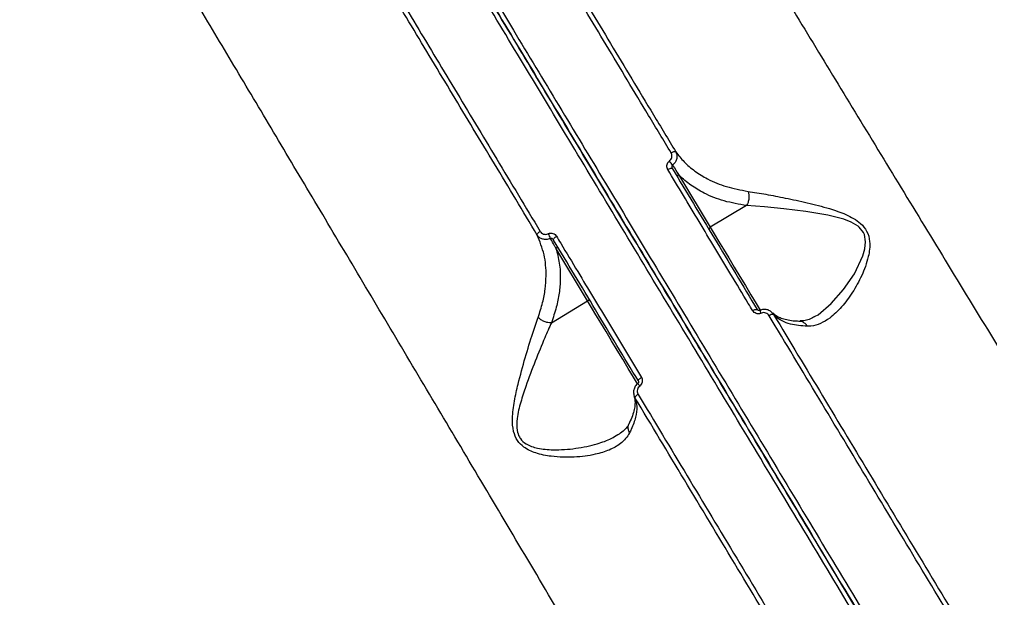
# Model space of a CAD drawing. Header units: millimetres. Extents: x -5960 to 5379, y -4374 to 3849.
# Drawn here: x 824.9 to 1041.8, y 605.7 to 735.1 of the extents above; entities that cross this region are included whole.
import ezdxf

# ---------------------------------------------------------------- set-up
doc = ezdxf.new("R2010")
doc.units = ezdxf.units.MM
doc.layers.add('DiKom', color=7, linetype='Continuous', lineweight=0)
doc.layers.add('DIKOM_ОБЪЕКТ', color=7, linetype='Continuous')
doc.layers.add('DIKOM_РАЗМЕР_ЗОНА', color=7, linetype='Continuous')
doc.styles.add('style1', font='arial.ttf', dxfattribs={"width": 0.8})
doc.dimstyles.new('1-50', dxfattribs={"dimtxt": 300, "dimasz": 200, "dimexe": 100, "dimexo": 0, "dimgap": 100, "dimtad": 1, "dimtxsty": 'style1', "dimcen": 200, "dimclrd": 7, "dimclre": 7, "dimclrt": 7, "dimadec": 1, "dimazin": 2, "dimtfac": 1, "dimtmove": 0, "dimatfit": 2, "dimfxl": 0, "dimlwd": 25, "dimlwe": 18, "dimarcsym": 0})

# ---------------------------------------------------------------- blocks, each defined once
blk = doc.blocks.new('*D9')
at = {"layer": 'Defpoints', "color": 0, "transparency": 16777216}
for p in [(1597.35, 2348.89), (-3820.85, -1673.22), (-66.51, -1673.22)]:
    blk.add_point(p, dxfattribs=at)
at = {"layer": 'DiKom', "color": 7, "lineweight": 18, "transparency": 16777216}
for p, q in [((1597.35, 2348.89), (-3920.85, 2348.89)), ((-66.51, -1673.22), (-3920.85, -1673.22))]:
    blk.add_line(p, q, dxfattribs=at)
at = {"layer": 'DiKom', "color": 7, "lineweight": 25, "transparency": 16777216}
blk.add_line((-3820.85, 2148.89), (-3820.85, -1473.22), dxfattribs=at)
at = {"layer": 'DiKom', "color": 7, "transparency": 16777216}
for points in [[(-3854.19, 2148.89), (-3787.52, 2148.89), (-3820.85, 2348.89)], [(-3854.19, -1473.22), (-3787.52, -1473.22), (-3820.85, -1673.22)]]:
    blk.add_solid(points, dxfattribs=at)
at = {"layer": 'DiKom', "color": 7, "transparency": 16777216, "insert": (-4074.02, 240.95), "char_height": 300, "attachment_point": 5, "rotation": 90, "style": 'style1'}
blk.add_mtext('4050', dxfattribs=at)
blk = doc.blocks.new('*D12')
at = {"layer": 'Defpoints', "color": 0, "transparency": 16777216}
for p in [(1921.97, 3848.89), (-5510.19, -3173.22), (433.49, -3173.22)]:
    blk.add_point(p, dxfattribs=at)
at = {"layer": 'DIKOM_РАЗМЕР_ЗОНА', "color": 7, "lineweight": 18, "transparency": 16777216}
for p, q in [((1921.97, 3848.89), (-5610.19, 3848.89)), ((433.49, -3173.22), (-5610.19, -3173.22))]:
    blk.add_line(p, q, dxfattribs=at)
at = {"layer": 'DIKOM_РАЗМЕР_ЗОНА', "color": 7, "lineweight": 25, "transparency": 16777216}
blk.add_line((-5510.19, 3648.89), (-5510.19, -2973.22), dxfattribs=at)
at = {"layer": 'DIKOM_РАЗМЕР_ЗОНА', "color": 7, "transparency": 16777216}
for points in [[(-5543.52, 3648.89), (-5476.85, 3648.89), (-5510.19, 3848.89)], [(-5543.52, -2973.22), (-5476.85, -2973.22), (-5510.19, -3173.22)]]:
    blk.add_solid(points, dxfattribs=at)
at = {"layer": 'DIKOM_РАЗМЕР_ЗОНА', "color": 7, "transparency": 16777216, "insert": (-5763.36, 142.42), "char_height": 300, "attachment_point": 5, "rotation": 90, "style": 'style1'}
blk.add_mtext('7050', dxfattribs=at)

msp = doc.modelspace()

# ---------------------------------------------------------------- linework, layer by layer
at = {"layer": 'DIKOM_ОБЪЕКТ', "color": 7, "linetype": 'Continuous', "lineweight": 15}
for p, q in [((972.298, 700.357), (979.389, 688.555)), ((987.486, 693.42), (979.389, 688.555)), ((951.96, 672.074), (944.868, 683.876)), ((943.863, 667.209), (951.96, 672.074)), ((993.277, 669.336), (993.534, 669.042)), ((1002.684, 668.566), (1002.832, 668.65)), ((962.408, 650.768), (962.321, 651.065))]:
    msp.add_line(p, q, dxfattribs=at)
at = {"layer": 'DIKOM_ОБЪЕКТ', "color": 7, "linetype": 'Continuous', "lineweight": 15, "flags": 128}
for points in [[(970.621, 705.234), (970.786, 705.324), (970.951, 705.399), (971.112, 705.455), (971.263, 705.491), (971.398, 705.506), (971.512, 705.499), (971.603, 705.47), (971.666, 705.421)], [(969.869, 701.5), (970.039, 701.593), (970.211, 701.669), (970.377, 701.727), (970.531, 701.762), (970.668, 701.775), (970.781, 701.764), (970.868, 701.729), (970.924, 701.674)], [(1002.832, 668.65), (1003.46, 669.006), (1006.409, 671.482), (1009.158, 674.627), (1011.58, 678.174), (1013.475, 682.197), (1013.913, 683.731), (1014.089, 685.322), (1013.825, 686.92), (1013.623, 687.383), (1012.688, 688.581), (1012.407, 688.819), (1010.893, 689.735), (1009.21, 690.386), (1005.66, 691.277), (1000.713, 692.09), (995.849, 692.674), (991.53, 693.11), (987.497, 693.427), (987.494, 693.427), (987.494, 693.427)], [(940.694, 686.812), (940.68, 686.89), (940.697, 686.983), (940.745, 687.088), (940.822, 687.2), (940.924, 687.316), (941.05, 687.432), (941.193, 687.543), (941.349, 687.646)], [(979.389, 688.555), (980.258, 687.109), (981.25, 685.458), (982.344, 683.638), (983.515, 681.689), (984.738, 679.653), (985.987, 677.575), (987.234, 675.499), (988.453, 673.47), (989.617, 671.533), (990.545, 669.989)], [(944.351, 685.707), (944.328, 685.783), (944.339, 685.875), (944.382, 685.981), (944.458, 686.095), (944.561, 686.215), (944.69, 686.335), (944.838, 686.45), (945, 686.557)], [(963.123, 653.495), (962.188, 655.052), (961.024, 656.989), (959.805, 659.018), (958.558, 661.094), (957.309, 663.172), (956.085, 665.208), (954.915, 667.157), (953.821, 668.976), (952.829, 670.627), (951.96, 672.074)], [(988.862, 669.886), (989.032, 669.981), (989.201, 670.062), (989.364, 670.126), (989.512, 670.171), (989.642, 670.195), (989.748, 670.197), (989.826, 670.177), (989.873, 670.136)], [(963.301, 654.17), (963.287, 654.231), (963.306, 654.309), (963.357, 654.402), (963.439, 654.505), (963.549, 654.615), (963.682, 654.728), (963.833, 654.84), (963.996, 654.945)]]:
    msp.add_lwpolyline(points, dxfattribs=at)
at = {"layer": 'DIKOM_ОБЪЕКТ', "color": 7, "linetype": 'Continuous', "lineweight": 15}
for centre, radius, start, end in [((1449.549, -124.987), 1209.999, 121.047391, 151.952609), ((960.225, 694.987), 13.075, 34.85849, 39.96387), ((972.487, 699.944), 0.454, 114.62464, 202.74616), ((979.579, 688.142), 0.454, 114.63124, 202.73957), ((955.285, 692.018), 13.083, 202.03739, 207.13977), ((945.144, 683.515), 0.454, 39.25462, 127.37496), ((952.236, 671.713), 0.454, 39.25377, 127.37581), ((993.26, 670.636), 2.877, 193.00769, 206.98311), ((993.314, 667.882), 1.181, 79.27223, 131.07891), ((960.271, 650.515), 4.215, 37.24113, 46.7681), ((963.676, 650.073), 1.181, 110.92841, 162.72152)]:
    msp.add_arc(centre, radius, start, end, dxfattribs=at)
for points, knots in [([(1149.523, 372.399), (1147.467, 375.822), (1141.884, 385.112), (1132.496, 400.737), (1121.309, 419.356), (1109.85, 438.426), (1098.18, 457.848), (1086.351, 477.535), (1074.399, 497.426), (1062.341, 517.493), (1050.2, 537.698), (1038.015, 557.979), (1025.841, 578.239), (1013.736, 598.386), (1001.738, 618.354), (989.869, 638.106), (978.147, 657.614), (966.607, 676.82), (955.302, 695.634), (944.286, 713.969), (933.595, 731.762), (923.253, 748.973), (913.272, 765.584), (903.679, 781.55), (894.518, 796.797), (885.832, 811.253), (877.652, 824.865), (870.004, 837.594), (862.889, 849.436), (856.324, 860.361), (850.339, 870.322), (844.962, 879.27), (840.44, 886.796), (836.68, 893.054), (833.586, 898.204), (830.975, 902.549), (828.858, 906.073), (827.25, 908.748), (826.157, 910.568), (825.594, 911.505), (825.524, 911.621), (825.495, 911.669)], [0, 0, 0, 0, 0.0156528, 0.0424899, 0.0694116, 0.0963764, 0.1233411, 0.1502628, 0.1770999, 0.203937, 0.2308586, 0.2578234, 0.2847881, 0.3117098, 0.3385468, 0.365384, 0.3923055, 0.4192704, 0.4462351, 0.4731567, 0.4999938, 0.5268309, 0.5537525, 0.5807173, 0.607682, 0.6346037, 0.6614407, 0.6882778, 0.7151994, 0.7421641, 0.7691289, 0.7960504, 0.8228875, 0.8459665, 0.8691682, 0.8923973, 0.9156263, 0.9388281, 0.961588, 0.9843479, 1, 1, 1, 1]), ([(1150.123, 373.341), (1147.282, 378.07), (1140.916, 388.664), (1130.678, 405.702), (1119.46, 424.373), (1107.977, 443.483), (1096.292, 462.93), (1084.457, 482.628), (1072.507, 502.515), (1060.461, 522.564), (1048.34, 542.736), (1036.183, 562.969), (1024.046, 583.169), (1011.986, 603.24), (1000.187, 622.876), (988.669, 642.045), (977.439, 660.736), (966.382, 679.138), (955.546, 697.171), (944.98, 714.757), (934.583, 732.059), (924.393, 749.018), (914.436, 765.59), (904.866, 781.518), (895.726, 796.729), (887.061, 811.15), (878.901, 824.73), (871.271, 837.429), (864.173, 849.242), (857.623, 860.142), (851.653, 870.079), (846.289, 879.005), (841.856, 886.384), (838.234, 892.411), (835.294, 897.303), (832.782, 901.485), (830.679, 904.985), (829.009, 907.765), (827.801, 909.775), (827.032, 911.055), (826.923, 911.236), (826.868, 911.327)], [0, 0, 0, 0, 0.0216351, 0.0484722, 0.0753938, 0.1023585, 0.1293232, 0.1562448, 0.1830819, 0.2099189, 0.2368406, 0.2638053, 0.2907699, 0.3176916, 0.3445286, 0.3703765, 0.3962999, 0.4222618, 0.4482237, 0.4741471, 0.4999949, 0.5268319, 0.5537535, 0.5807181, 0.6076828, 0.6346044, 0.6614413, 0.6882783, 0.7151999, 0.7421645, 0.7691291, 0.7960508, 0.8228877, 0.8446333, 0.8664015, 0.8881697, 0.9099154, 0.932424, 0.9549577, 0.9774913, 1, 1, 1, 1]), ([(826.868, 911.327), (826.897, 911.28), (826.974, 911.151), (827.664, 910.003), (829.113, 907.591), (831.244, 904.044), (834.033, 899.402), (837.472, 893.679), (841.556, 886.883), (846.289, 879.005), (851.653, 870.079), (857.623, 860.142), (864.173, 849.242), (871.271, 837.429), (878.901, 824.73), (887.061, 811.15), (895.726, 796.729), (904.866, 781.518), (914.436, 765.59), (924.393, 749.018), (934.71, 731.848), (945.376, 714.098), (956.366, 695.807), (967.644, 677.037), (979.156, 657.877), (990.85, 638.415), (1002.69, 618.71), (1014.66, 598.789), (1026.736, 578.691), (1038.881, 558.479), (1051.038, 538.247), (1063.149, 518.089), (1074.418, 499.335), (1084.835, 481.998), (1094.414, 466.056), (1103.887, 450.29), (1113.339, 434.559), (1122.75, 418.898), (1132.089, 403.354), (1141.249, 388.11), (1147.166, 378.262), (1150.123, 373.341)], [0, 0, 0, 0, 0.0156521, 0.042489, 0.0694107, 0.0963755, 0.1233402, 0.1502618, 0.1770988, 0.2039358, 0.2308574, 0.2578222, 0.2847868, 0.3117084, 0.3385455, 0.3653826, 0.3923043, 0.419269, 0.4462337, 0.4731554, 0.4999924, 0.5268295, 0.5537511, 0.5807158, 0.6076806, 0.6346023, 0.6614394, 0.6882764, 0.7151981, 0.7421628, 0.7691275, 0.7960492, 0.8228863, 0.8446321, 0.8664005, 0.8881689, 0.9099147, 0.9324235, 0.9549574, 0.9774912, 1, 1, 1, 1]), ([(827.211, 912.7), (827.24, 912.652), (827.317, 912.523), (827.993, 911.399), (829.4, 909.057), (831.492, 905.575), (834.28, 900.936), (837.772, 895.123), (841.893, 888.265), (846.612, 880.41), (851.889, 871.628), (857.81, 861.774), (864.381, 850.838), (871.595, 838.832), (879.294, 826.019), (887.438, 812.464), (895.983, 798.244), (905.066, 783.127), (914.68, 767.127), (924.802, 750.281), (935.088, 733.162), (945.48, 715.866), (955.923, 698.487), (966.71, 680.533), (977.822, 662.04), (989.228, 643.057), (1000.837, 623.736), (1012.616, 604.133), (1024.529, 584.305), (1036.617, 564.189), (1048.843, 543.841), (1061.168, 523.329), (1073.32, 503.103), (1085.262, 483.229), (1096.962, 463.757), (1108.609, 444.372), (1120.162, 425.144), (1131.571, 406.157), (1141.947, 388.888), (1148.388, 378.169), (1151.236, 373.429)], [0, 0, 0, 0, 0.0156515, 0.0421676, 0.0687038, 0.0952199, 0.122506, 0.1498144, 0.1771006, 0.2036166, 0.2301529, 0.2566689, 0.2839551, 0.3112635, 0.3385497, 0.3650657, 0.3916019, 0.418118, 0.4454041, 0.4727125, 0.4999987, 0.52556, 0.5511395, 0.5767007, 0.6029495, 0.6292179, 0.6554666, 0.6819826, 0.7085191, 0.7350351, 0.7623213, 0.7896298, 0.816916, 0.8434321, 0.8699685, 0.8964845, 0.9237709, 0.9510793, 0.9783655, 1, 1, 1, 1]), ([(897.279, 903.072), (897.936, 901.987), (899.252, 899.813), (902.01, 895.258), (905.324, 889.783), (909.236, 883.323), (913.713, 875.93), (918.75, 867.613), (924.35, 858.369), (930.492, 848.232), (937.152, 837.241), (944.299, 825.45), (951.9, 812.912), (959.938, 799.657), (968.409, 785.693), (977.291, 771.057), (986.551, 755.804), (996.145, 740.006), (1006.031, 723.736), (1016.185, 707.032), (1026.597, 689.913), (1037.245, 672.416), (1048.09, 654.607), (1059.082, 636.57), (1070.17, 618.389), (1081.33, 600.105), (1092.547, 581.747), (1103.801, 563.347), (1115.049, 544.976), (1126.239, 526.722), (1137.323, 508.666), (1147.449, 492.194), (1156.639, 477.264), (1162.136, 468.349), (1164.884, 463.892)], [0, 0, 0, 0, 0.0315566, 0.0632128, 0.0949197, 0.1266266, 0.1582828, 0.1898395, 0.2213972, 0.2530542, 0.2847621, 0.31647, 0.3481273, 0.3796851, 0.4112651, 0.4429443, 0.4746741, 0.5064041, 0.5380836, 0.5696639, 0.601295, 0.6330254, 0.6648064, 0.6965876, 0.7283184, 0.75995, 0.7916593, 0.8234677, 0.8553267, 0.8871862, 0.9189953, 0.950705, 0.9753525, 1, 1, 1, 1]), ([(1063.241, 402.818), (1060.259, 407.913), (1054.291, 418.108), (1045.137, 433.716), (1035.864, 449.506), (1026.356, 465.676), (1016.628, 482.199), (1006.7, 499.043), (996.731, 515.938), (986.419, 533.399), (975.779, 551.397), (964.839, 569.886), (953.968, 588.243), (943.217, 606.384), (932.637, 624.223), (922.276, 641.683), (912.156, 658.727), (902.288, 675.338), (892.69, 691.486), (883.408, 707.097), (874.486, 722.096), (865.962, 736.42), (857.859, 750.033), (850.182, 762.928), (842.943, 775.082), (836.178, 786.439), (829.917, 796.946), (824.081, 806.739), (818.723, 815.728), (813.883, 823.846), (809.668, 830.916), (806.118, 836.869), (803.18, 841.797), (801.794, 844.121), (801.101, 845.283)], [0, 0, 0, 0, 0.0277666, 0.0555663, 0.0833659, 0.1111324, 0.1400374, 0.1689801, 0.1979227, 0.2268277, 0.2586374, 0.2905481, 0.32251, 0.3544717, 0.3863819, 0.4181913, 0.4498954, 0.4817, 0.5135556, 0.545411, 0.5772152, 0.608919, 0.6405474, 0.6722758, 0.7040551, 0.7358344, 0.7675626, 0.7991908, 0.8325938, 0.8660263, 0.8994295, 0.9329431, 0.9664863, 1, 1, 1, 1]), ([(970.621, 705.234), (968.945, 708.023), (964.043, 716.18), (956.077, 729.433), (946.801, 744.865), (937.745, 759.934), (931.938, 769.595), (929.035, 774.426)], [0, 0, 0, 0, 0.1144547, 0.334765, 0.5550757, 0.7775378, 1, 1, 1, 1]), ([(930.172, 774.453), (933.041, 769.681), (938.778, 760.136), (947.78, 745.158), (957.062, 729.717), (965.07, 716.394), (969.993, 708.203), (971.666, 705.421)], [0, 0, 0, 0, 0.2203106, 0.4406212, 0.6630831, 0.8855456, 1, 1, 1, 1]), ([(940.694, 686.812), (937.486, 692.154), (931.069, 702.837), (921.698, 718.439), (912.542, 733.682), (905.068, 746.124), (900.705, 753.389), (899.222, 755.857)], [0, 0, 0, 0, 0.2203113, 0.4406219, 0.6630839, 0.8855459, 1, 1, 1, 1]), ([(899.78, 756.848), (901.266, 754.375), (905.612, 747.14), (913.045, 734.767), (922.188, 719.546), (931.608, 703.864), (938.102, 693.052), (941.349, 687.646)], [0, 0, 0, 0, 0.1144548, 0.3347652, 0.555076, 0.7775383, 1, 1, 1, 1]), ([(970.247, 703.386), (970.365, 703.498), (970.601, 703.722), (970.794, 704.169), (970.838, 704.641), (970.749, 705.003), (970.648, 705.187), (970.621, 705.234)], [0, 0, 0, 0, 0.2256696, 0.4513579, 0.6801704, 0.9175959, 1, 1, 1, 1]), ([(971.666, 705.421), (971.705, 705.348), (971.859, 705.062), (971.98, 704.494), (971.88, 703.742), (971.543, 703.02), (971.151, 702.647), (970.954, 702.461)], [0, 0, 0, 0, 0.0812109, 0.3161497, 0.5445749, 0.771799, 1, 1, 1, 1]), ([(971.666, 705.421), (972.264, 704.668), (973.506, 703.105), (975.9, 701.082), (979.004, 699.163), (982.909, 697.516), (986.171, 696.904), (987.819, 696.595)], [0, 0, 0, 0, 0.1665413, 0.3455475, 0.5267578, 0.7607807, 1, 1, 1, 1]), ([(969.869, 701.5), (969.842, 701.548), (969.737, 701.738), (969.647, 702.109), (969.693, 702.59), (969.889, 703.045), (970.127, 703.272), (970.247, 703.386)], [0, 0, 0, 0, 0.0825771, 0.3217002, 0.5513003, 0.7755993, 1, 1, 1, 1]), ([(988.862, 669.886), (988.536, 670.43), (986.902, 673.148), (982.888, 679.83), (976.856, 689.869), (972.199, 697.621), (969.869, 701.5)], [0, 0, 0, 0, 0.0507678, 0.2538472, 0.6266948, 1, 1, 1, 1]), ([(970.954, 702.461), (970.921, 702.425), (970.881, 702.383), (970.829, 702.279), (970.794, 702.145), (970.808, 701.943), (970.862, 701.783), (970.911, 701.696), (970.924, 701.674)], [0, 0, 0, 0, 0.1722754, 0.1986719, 0.4120619, 0.6483804, 0.908574, 1, 1, 1, 1]), ([(970.924, 701.674), (974.037, 696.492), (980.27, 686.118), (986.67, 675.467), (989.873, 670.136)], [0, 0, 0, 0, 0.49945, 1, 1, 1, 1]), ([(970.954, 702.461), (970.983, 702.415), (971.424, 701.708), (971.875, 701.01), (972.298, 700.357)], [0, 0, 0, 0, 0.0646795, 1, 1, 1, 1]), ([(987.486, 693.42), (985.79, 693.714), (982.359, 694.307), (978.269, 695.965), (974.978, 697.94), (973.203, 699.436), (972.366, 700.288), (972.298, 700.357)], [0, 0, 0, 0, 0.2754358, 0.5570813, 0.7678002, 0.9811417, 1, 1, 1, 1]), ([(987.819, 696.595), (987.834, 696.556), (987.924, 696.31), (988.034, 695.771), (988.024, 694.951), (987.85, 694.11), (987.612, 693.654), (987.494, 693.427)], [0, 0, 0, 0, 0.0429157, 0.2679985, 0.5119924, 0.7559993, 1, 1, 1, 1]), ([(987.819, 696.595), (989.133, 696.389), (991.761, 695.975), (996.259, 695.097), (1001.047, 694.089), (1005.615, 692.909), (1009.105, 691.725), (1011.436, 690.584), (1013.124, 689.411), (1014.545, 687.676), (1015.075, 685.604), (1015.026, 683.666), (1014.546, 681.031), (1013.31, 677.67), (1011.181, 673.897), (1008.784, 670.641), (1006.356, 668.334), (1004.046, 666.96), (1002.349, 666.453), (1001.341, 666.426), (1001.064, 666.419)], [0, 0, 0, 0, 0.0712973, 0.1426946, 0.2203421, 0.2979607, 0.3555857, 0.3853416, 0.4149601, 0.4491133, 0.4886706, 0.5175501, 0.5465126, 0.6250137, 0.7037136, 0.7839238, 0.8640148, 0.9212515, 0.9784147, 1, 1, 1, 1]), ([(987.494, 693.427), (987.493, 693.426), (987.491, 693.423), (987.488, 693.422), (987.486, 693.42)], [0, 0, 0, 0, 0.4076514, 1, 1, 1, 1]), ([(941.349, 687.646), (941.448, 687.514), (941.646, 687.251), (942.101, 687.019), (942.602, 686.952), (942.962, 687.026), (943.136, 687.1), (943.157, 687.109)], [0, 0, 0, 0, 0.2478701, 0.4959146, 0.7364548, 0.9670385, 1, 1, 1, 1]), ([(940.904, 668.405), (941.266, 669.508), (941.967, 671.641), (942.527, 674.748), (942.779, 678.375), (942.418, 682.548), (941.274, 685.378), (940.694, 686.812)], [0, 0, 0, 0, 0.1647959, 0.3184421, 0.4735194, 0.7333116, 1, 1, 1, 1]), ([(943.642, 686.05), (943.606, 686.035), (943.315, 685.914), (942.721, 685.786), (941.901, 685.869), (941.164, 686.209), (940.85, 686.611), (940.694, 686.812)], [0, 0, 0, 0, 0.0333342, 0.2664374, 0.5082648, 0.7552701, 1, 1, 1, 1]), ([(943.157, 687.109), (943.178, 687.117), (943.353, 687.192), (943.72, 687.267), (944.232, 687.197), (944.697, 686.96), (944.899, 686.692), (945, 686.557)], [0, 0, 0, 0, 0.0299207, 0.2618087, 0.5039608, 0.7520385, 1, 1, 1, 1]), ([(944.351, 685.707), (944.307, 685.771), (944.219, 685.895), (944.039, 686.023), (943.858, 686.082), (943.731, 686.076), (943.667, 686.059), (943.649, 686.052), (943.642, 686.05)], [0, 0, 0, 0, 0.2725524, 0.5325973, 0.7667344, 0.9319584, 0.9740695, 1, 1, 1, 1]), ([(944.868, 683.876), (944.766, 684.062), (944.366, 684.787), (943.951, 685.511), (943.642, 686.05)], [0, 0, 0, 0, 0.2563841, 1, 1, 1, 1]), ([(963.301, 654.17), (960.105, 659.49), (953.705, 670.141), (947.472, 680.515), (944.351, 685.707)], [0, 0, 0, 0, 0.4994495, 1, 1, 1, 1]), ([(945, 686.557), (945.316, 686.032), (946.895, 683.404), (950.815, 676.88), (956.812, 666.901), (961.6, 658.932), (963.996, 654.945)], [0, 0, 0, 0, 0.0507685, 0.2538471, 0.6266955, 1, 1, 1, 1]), ([(944.868, 683.876), (945.162, 682.774), (945.753, 680.554), (945.924, 677.155), (945.653, 673.839), (945.026, 670.597), (944.258, 668.36), (943.863, 667.209)], [0, 0, 0, 0, 0.2198973, 0.4427753, 0.6236704, 0.8062562, 1, 1, 1, 1]), ([(990.455, 669.993), (990.424, 669.98), (990.341, 669.944), (990.198, 669.939), (990.049, 669.975), (989.935, 670.044), (989.897, 670.112), (989.881, 670.142)], [0, 0, 0, 0, 0.1254439, 0.329955, 0.5507786, 0.8068549, 1, 1, 1, 1]), ([(993.278, 669.338), (993.147, 669.487), (992.825, 669.854), (992.084, 670.155), (991.231, 670.245), (990.707, 670.059), (990.462, 669.972)], [0, 0, 0, 0, 0.1922557, 0.4716769, 0.7523631, 1, 1, 1, 1]), ([(961.329, 642.544), (961.06, 642.102), (960.522, 641.217), (959.065, 639.883), (956.85, 638.638), (953.39, 637.587), (949.03, 636.993), (944.442, 637.125), (940.545, 637.871), (937.894, 639.051), (936.164, 640.772), (935.23, 643.028), (935.077, 646.104), (935.54, 649.692), (936.585, 654.247), (937.985, 659.414), (939.546, 664.464), (940.507, 667.255), (940.904, 668.405)], [0, 0, 0, 0, 0.0404301, 0.0808828, 0.1509571, 0.2211474, 0.3139217, 0.4066919, 0.4680972, 0.5184388, 0.5509399, 0.5857393, 0.6308316, 0.6892184, 0.7478308, 0.8412609, 0.9345799, 1, 1, 1, 1]), ([(943.854, 667.205), (943.597, 667.207), (943.084, 667.211), (942.259, 667.453), (941.531, 667.829), (941.106, 668.179), (940.931, 668.374), (940.904, 668.405)], [0, 0, 0, 0, 0.2440048, 0.4880011, 0.7320052, 0.9570855, 1, 1, 1, 1]), ([(990.695, 669.33), (990.66, 669.316), (990.469, 669.24), (990.092, 669.179), (989.598, 669.262), (989.154, 669.497), (988.96, 669.757), (988.862, 669.886)], [0, 0, 0, 0, 0.0535266, 0.2897897, 0.5263652, 0.7631347, 1, 1, 1, 1]), ([(992.538, 668.772), (992.44, 668.902), (992.245, 669.162), (991.8, 669.398), (991.303, 669.482), (990.924, 669.421), (990.731, 669.345), (990.695, 669.33)], [0, 0, 0, 0, 0.2363672, 0.4725807, 0.7091442, 0.9458423, 1, 1, 1, 1]), ([(1037.368, 594.197), (1033.593, 600.476), (1026.043, 613.035), (1014.78, 631.77), (1003.579, 650.404), (996.218, 662.649), (992.538, 668.772)], [0, 0, 0, 0, 0.2485968, 0.4971934, 0.7485967, 1, 1, 1, 1]), ([(999.471, 667.508), (999.091, 667.515), (998.103, 667.532), (996.775, 667.73), (995.478, 668.061), (994.464, 668.503), (993.761, 668.955), (993.486, 669.27), (993.371, 669.402)], [0, 0, 0, 0, 0.1153816, 0.2999747, 0.4850053, 0.6713877, 0.8619074, 1, 1, 1, 1]), ([(993.534, 669.042), (997.165, 663.002), (1004.427, 650.922), (1015.559, 632.403), (1026.838, 613.644), (1034.456, 600.972), (1038.266, 594.636)], [0, 0, 0, 0, 0.2485964, 0.4971935, 0.748597, 1, 1, 1, 1]), ([(1001.064, 666.419), (999.751, 666.519), (997.589, 666.684), (995.359, 667.552), (994.181, 668.339), (993.666, 668.899), (993.534, 669.042)], [0, 0, 0, 0, 0.3957844, 0.6516296, 0.9109935, 1, 1, 1, 1]), ([(1002.837, 668.641), (1002.578, 668.488), (1001.904, 668.088), (1000.841, 667.753), (1000.002, 667.575), (999.529, 667.622), (999.471, 667.628)], [0, 0, 0, 0, 0.2226541, 0.5786014, 0.9477522, 1, 1, 1, 1]), ([(943.854, 667.205), (943.853, 667.204), (943.364, 666.136), (942.185, 663.395), (940.232, 658.622), (938.377, 653.756), (936.965, 649.443), (936.159, 646.135), (936.038, 643.429), (936.51, 641.953), (937.151, 640.91), (938.06, 640.102), (939.426, 639.479), (941.444, 638.931), (944.831, 638.66), (949.418, 638.994), (953.773, 639.954), (956.916, 641.032), (958.244, 641.885), (958.714, 642.187)], [0, 0, 0, 0, 0.0000673, 0.0753175, 0.1815795, 0.2907916, 0.356069, 0.4224959, 0.4705493, 0.4980814, 0.5062188, 0.5396126, 0.566413, 0.5939838, 0.6628334, 0.7682229, 0.8762581, 0.9561853, 1, 1, 1, 1]), ([(943.863, 667.209), (943.861, 667.208), (943.859, 667.206), (943.856, 667.206), (943.854, 667.205), (943.854, 667.205)], [0, 0, 0, 0, 0.5037602, 0.913937, 1, 1, 1, 1]), ([(1001.064, 666.419), (1001.042, 666.456), (1000.945, 666.621), (1000.67, 666.975), (1000.164, 667.329), (999.703, 667.516), (999.475, 667.478), (999.474, 667.478)], [0, 0, 0, 0, 0.0608821, 0.2663974, 0.6321419, 0.9978303, 1, 1, 1, 1]), ([(963.166, 653.576), (963.126, 653.549), (962.842, 653.352), (962.466, 652.804), (962.166, 651.949), (962.247, 651.361), (962.287, 651.07)], [0, 0, 0, 0, 0.0513906, 0.3674743, 0.6863294, 1, 1, 1, 1]), ([(963.627, 653.066), (963.505, 652.947), (963.262, 652.709), (963.07, 652.233), (963.037, 651.735), (963.139, 651.38), (963.237, 651.208), (963.255, 651.177)], [0, 0, 0, 0, 0.236413, 0.4729205, 0.7098755, 0.9468425, 1, 1, 1, 1]), ([(963.297, 654.156), (963.321, 654.11), (963.366, 654.025), (963.349, 653.86), (963.281, 653.715), (963.21, 653.623), (963.162, 653.59), (963.158, 653.587)], [0, 0, 0, 0, 0.3044531, 0.5627283, 0.7816411, 0.9813931, 1, 1, 1, 1]), ([(963.996, 654.945), (964.015, 654.913), (964.112, 654.741), (964.213, 654.388), (964.18, 653.893), (963.989, 653.421), (963.747, 653.184), (963.627, 653.066)], [0, 0, 0, 0, 0.0545885, 0.2913594, 0.5278196, 0.7639643, 1, 1, 1, 1]), ([(962.303, 650.736), (962.336, 650.674), (962.477, 650.4), (962.565, 649.745), (962.565, 648.716), (962.336, 647.468), (961.889, 646.049), (961.385, 644.991), (961.14, 644.474)], [0, 0, 0, 0, 0.0575269, 0.2528268, 0.4360139, 0.6307304, 0.8194894, 1, 1, 1, 1]), ([(962.549, 650.424), (962.517, 650.475), (962.451, 650.582), (962.423, 650.704), (962.408, 650.768)], [0, 0, 0, 0, 0.480018, 1, 1, 1, 1]), ([(963.255, 651.177), (966.891, 645.121), (974.165, 633.011), (985.315, 614.446), (996.61, 595.64), (1004.239, 582.935), (1008.054, 576.583)], [0, 0, 0, 0, 0.2485966, 0.4971933, 0.7485967, 1, 1, 1, 1]), ([(962.549, 650.424), (962.723, 649.783), (963.076, 648.488), (962.764, 646.082), (962.062, 644.037), (961.457, 642.804), (961.329, 642.544)], [0, 0, 0, 0, 0.2991605, 0.6039864, 0.9163477, 1, 1, 1, 1]), ([(1007.245, 575.997), (1003.481, 582.264), (995.954, 594.799), (984.726, 613.497), (973.557, 632.094), (966.218, 644.314), (962.549, 650.424)], [0, 0, 0, 0, 0.2485968, 0.4971937, 0.7485971, 1, 1, 1, 1]), ([(961.152, 644.509), (961.126, 644.448), (960.948, 644.027), (960.366, 643.354), (959.588, 642.615), (958.934, 642.245), (958.744, 642.137)], [0, 0, 0, 0, 0.0643676, 0.4462767, 0.8390951, 1, 1, 1, 1]), ([(961.155, 644.464), (961.149, 644.457), (961.004, 644.268), (960.947, 643.767), (961.024, 643.153), (961.207, 642.744), (961.307, 642.581), (961.329, 642.544)], [0, 0, 0, 0, 0.0145717, 0.3757054, 0.7368829, 0.9398496, 1, 1, 1, 1])]:
    msp.add_open_spline(points, degree=3, knots=knots, dxfattribs=at)

# ---------------------------------------------------------------- dimensions: what is measured, and where the dimension line sits
at = {"layer": 'DiKom', "color": 3}
dim = msp.add_linear_dim(base=(-3820.852, -1673.222), p1=(1597.347, 2348.894), p2=(-66.509, -1673.222), angle=90, text='4050', dimstyle='1-50', override={"dimgap": 100}, dxfattribs=at)
dim.commit()
dim.dimension.update_dxf_attribs({"geometry": '*D9', "text_midpoint": (-3820.852, 240.949), "dimtype": 160})
at = {"layer": 'DIKOM_РАЗМЕР_ЗОНА'}
dim = msp.add_linear_dim(base=(-5510.185, -3173.222), p1=(1921.975, 3848.894), p2=(433.491, -3173.222), angle=90, text='7050', dimstyle='1-50', dxfattribs=at)
dim.commit()
dim.dimension.update_dxf_attribs({"geometry": '*D12', "text_midpoint": (-5510.185, 142.424), "dimtype": 160})

doc.saveas('drawing.dxf')
